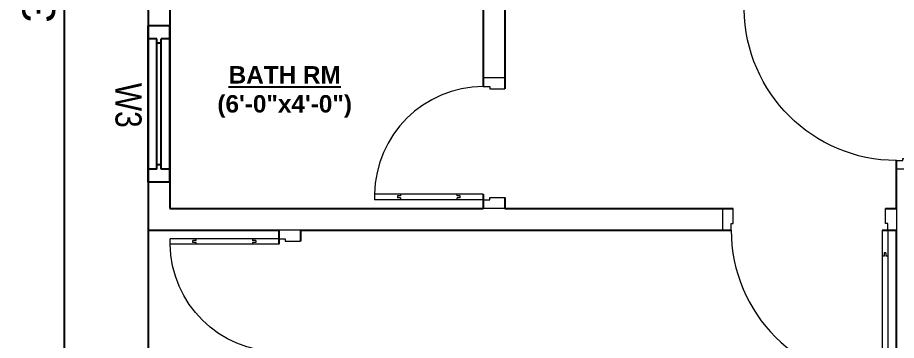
# Model space of a CAD drawing. Header units: inches. Extents: x -4010 to 92088, y -38563 to -1318.
# Drawn here: x 41318.6 to 41520.6, y -25894.5 to -25820.2 of the extents above; entities that cross this region are included whole.
import ezdxf

# ---------------------------------------------------------------- set-up
doc = ezdxf.new("R2010")
doc.units = ezdxf.units.IN
doc.header["$MEASUREMENT"] = 0
doc.header["$PDMODE"] = 99
for name, color, linetype, lineweight in [('1-FOUNDATION DIM', 31, 'Continuous', 5), ('Colour 09', 210, 'Continuous', 9), ('door', 132, 'Continuous', 15)]:
    doc.layers.add(name, color=color, linetype=linetype, lineweight=lineweight)
for name, color, linetype in [('Brick wall', 3, 'Continuous'), ('col', 5, 'Continuous'), ('TEX', 7, 'Continuous'), ('WINDOOR', 7, 'Continuous')]:
    doc.layers.add(name, color=color, linetype=linetype)
doc.styles.add('ARIAL', font='arial.ttf')
doc.styles.get("Standard").update_dxf_attribs({"font": 'ARIALN.TTF'})
doc.dimstyles.new('3-8', dxfattribs={"dimscale": 1.25, "dimtxt": 6, "dimasz": 2, "dimexe": 0.18, "dimexo": 6, "dimgap": 0, "dimtad": 0, "dimdec": 0, "dimzin": 3, "dimdsep": 46, "dimlunit": 3, "dimtxsty": 'ARIAL', "dimblk": 'DD', "dimcen": 1, "dimse1": 1, "dimse2": 1, "dimclrd": 256, "dimclrt": 256, "dimadec": 0, "dimazin": 0, "dimtfac": 0.5, "dimtdec": 0, "dimtmove": 2, "dimatfit": 0, "dimfxl": 0.18, "dimtvp": 0.75, "dimfrac": 1, "dimtolj": 1, "dimtzin": 0, "dimarcsym": 0})

# ---------------------------------------------------------------- blocks, each defined once
blk = doc.blocks.new('D40')
at = {"layer": 'door'}
for p, q in [((2, 5), (2, 39.97)), ((3.25, 39.97), (2, 39.97)), ((3.25, 5), (3.25, 39.97)), ((2.4, 33.97), (2.4, 34.72)), ((2.85, 34.72), (2.4, 34.72)), ((2.85, 33.97), (2.85, 34.72)), ((2.4, 33.97), (2, 33.97)), ((3.25, 33.97), (2.85, 33.97)), ((2, 11), (2.4, 11)), ((2.4, 10.25), (2.4, 11)), ((2.4, 10.25), (2.85, 10.25)), ((2.85, 10.25), (2.85, 11)), ((2.85, 11), (3.25, 11)), ((0, 0), (0, 5)), ((0, 5), (2, 5)), ((2, 5), (2, 3.5)), ((2, 5), (3.25, 5)), ((40, 5), (38, 5)), ((38, 5), (38, 3.5)), ((40, 0), (40, 5)), ((2, 3.5), (2.5, 3.5)), ((2.5, 3.5), (2.5, 0)), ((38, 3.5), (37.5, 3.5)), ((37.5, 3.5), (37.5, 0)), ((2.5, 0), (0, 0)), ((37.5, 0), (40, 0))]:
    blk.add_line(p, q, dxfattribs=at)
blk.add_arc((2.88, 4.86), 35.12, 0.2318, 89.393, dxfattribs=at)
blk = doc.blocks.new('D30')
at = {"layer": 'door'}
for p, q in [((2, 5), (2, 29.97)), ((3.25, 29.97), (2, 29.97)), ((3.25, 5), (3.25, 29.97)), ((2.4, 23.97), (2.4, 24.72)), ((2.85, 24.72), (2.4, 24.72)), ((2.85, 23.97), (2.85, 24.72)), ((2.4, 23.97), (2, 23.97)), ((3.25, 23.97), (2.85, 23.97)), ((2, 11), (2.4, 11)), ((2.4, 10.25), (2.4, 11)), ((2.4, 10.25), (2.85, 10.25)), ((2.85, 10.25), (2.85, 11)), ((2.85, 11), (3.25, 11)), ((0, 0), (0, 5)), ((0, 5), (2, 5)), ((2, 5), (2, 3.5)), ((2, 5), (3.25, 5)), ((30, 5), (28, 5)), ((28, 5), (28, 3.5)), ((30, 0), (30, 5)), ((2, 3.5), (2.5, 3.5)), ((2.5, 3.5), (2.5, 0)), ((28, 3.5), (27.5, 3.5)), ((27.5, 3.5), (27.5, 0)), ((2.5, 0), (0, 0)), ((27.5, 0), (30, 0))]:
    blk.add_line(p, q, dxfattribs=at)
blk.add_arc((2.89, 4.86), 25.11, 0.3204, 89.1727, dxfattribs=at)
blk = doc.blocks.new('W-3FT')
at = {"layer": 'WINDOOR'}
for p, q in [((-36, 0), (-36, -5)), ((-36, 0), (-33, 0)), ((-36, 0), (0, 0)), ((-33, 0), (-33, -2)), ((-3, 0), (-3, -2)), ((0, 0), (0, -5)), ((-33, -2), (-3, -2)), ((-32, -2), (-32, -3)), ((-4, -2), (-4, -3)), ((-33, -3), (-33, -5)), ((-33, -3), (-3, -3)), ((-3, -3), (-3, -5)), ((-33, -5), (-36, -5)), ((-36, -5), (0, -5)), ((0, -5), (-3, -5))]:
    blk.add_line(p, q, dxfattribs=at)
blk = doc.blocks.new('DD')
for p, q in [((0, 1.6), (0, -1.6)), ((-1.6, 0), (1.6, 0))]:
    blk.add_line(p, q)
at = {"const_width": 0.3}
blk.add_lwpolyline([(-0.15, 0, 1), (0.15, 0, 1)], format="xyb", close=True, dxfattribs=at)
blk = doc.blocks.new('*D835')
at = {"layer": 'Colour 09', "lineweight": -2}
blk.add_line((41329.26, -25612.62), (41329.26, -26003.62), dxfattribs=at)
at = {"layer": 'Defpoints', "color": 0}
for p in [(41348.62, -25610.12), (41329.26, -26006.12), (41348.62, -26006.12)]:
    blk.add_point(p, dxfattribs=at)
at = {"layer": 'Colour 09', "lineweight": -2, "xscale": 2.5, "yscale": 2.5, "zscale": 2.5}
for p, rotation in [((41329.26, -25610.12), 90), ((41329.26, -26006.12), 270)]:
    blk.add_blockref('DD', p, dxfattribs=dict(at, rotation=rotation))
at = {"layer": 'Colour 09', "insert": (41323.51, -25808.12), "char_height": 7.5, "attachment_point": 5, "rotation": 90, "style": 'ARIAL'}
blk.add_mtext('\\A1;33\'-0"', dxfattribs=at)

msp = doc.modelspace()

# ---------------------------------------------------------------- linework, layer by layer
at = {"layer": 'Brick wall'}
for p, q in [((41348.617, -25747.119), (41348.617, -25869.119)), ((41430.617, -25808.619), (41430.617, -25836.619)), ((41353.617, -25816.119), (41353.617, -25864.119)), ((41425.617, -25816.119), (41425.617, -25836.119)), ((41520.617, -25864.119), (41520.617, -25853.119)), ((41425.617, -25860.869), (41425.617, -25864.119)), ((41430.617, -25861.619), (41430.617, -25864.119)), ((41353.617, -25864.119), (41425.617, -25864.119)), ((41430.617, -25864.119), (41483.117, -25864.119)), ((41518.117, -25864.119), (41520.617, -25864.119)), ((41348.617, -25869.119), (41378.617, -25869.119)), ((41378.617, -25869.119), (41378.617, -25872.369)), ((41383.617, -25869.119), (41383.617, -25871.619)), ((41383.617, -25869.119), (41482.617, -25869.119)), ((41517.367, -25869.119), (41520.617, -25869.119)), ((41520.617, -25994.119), (41520.617, -25869.119))]:
    msp.add_line(p, q, dxfattribs=at)
at = {"layer": 'col'}
msp.add_line((41348.617, -25869.119), (41348.617, -26006.119), dxfattribs=at)

# ---------------------------------------------------------------- block references
at = {"layer": '1-FOUNDATION DIM', "xscale": -1, "rotation": 90}
for name, p in [('D40', (41525.617, -25815.119)), ('D30', (41383.617, -25869.119))]:
    msp.add_blockref(name, p, dxfattribs=at)
at = {"layer": '1-FOUNDATION DIM'}
for name, p, rotation in [('D30', (41430.617, -25864.119), 90), ('D40', (41520.617, -25864.119), 180)]:
    msp.add_blockref(name, p, dxfattribs=dict(at, rotation=rotation))
at = {"layer": 'Brick wall', "xscale": -1, "rotation": 270}
msp.add_blockref('W-3FT', (41353.617, -25822.119), dxfattribs=at)

# ---------------------------------------------------------------- texts
at = {"layer": 'TEX', "insert": (41379.99, -25837.342), "char_height": 4, "width": 86.60934, "attachment_point": 5}
msp.add_mtext('{\\fArial|b1|i0|c0|p34;\\LBATH RM\\P\\l(6\'-0"x4\'-0")}', dxfattribs=at)
at = {"layer": 'TEX', "linetype": 'ByBlock', "insert": (41347.089, -25845.575), "char_height": 6, "width": 18.77154, "attachment_point": 3, "rotation": 270}
msp.add_mtext('W3', dxfattribs=at)

# ---------------------------------------------------------------- dimensions: what is measured, and where the dimension line sits
at = {"layer": 'Colour 09'}
dim = msp.add_linear_dim(base=(41329.256, -26006.119), p1=(41348.617, -25610.119), p2=(41348.617, -26006.119), angle=90, dimstyle='3-8', dxfattribs=at)
dim.commit()
dim.dimension.update_dxf_attribs({"geometry": '*D835', "text_midpoint": (41323.508, -25808.119)})

doc.saveas('drawing.dxf')
